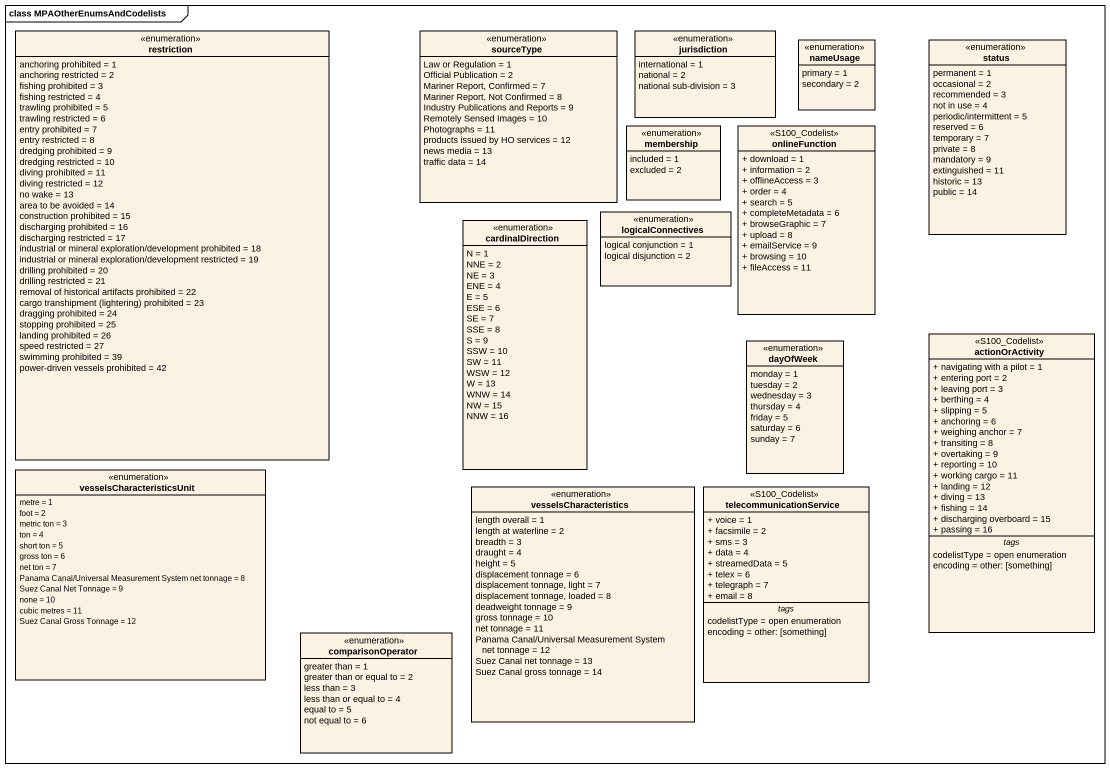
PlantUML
@startuml
mainframe class MPAOtherEnumsAndCodelists
hide circle
hide empty members
skinparam classAttributeIconSize 0
enum restriction #FCF2E3 {
  anchoring prohibited = 1
  anchoring restricted = 2
  fishing prohibited = 3
  fishing restricted = 4
  trawling prohibited = 5
  trawling restricted = 6
  entry prohibited = 7
  entry restricted = 8
  dredging prohibited = 9
  dredging restricted = 10
  diving prohibited = 11
  diving restricted = 12
  no wake = 13
  area to be avoided = 14
  construction prohibited = 15
  discharging prohibited = 16
  discharging restricted = 17
  industrial or mineral exploration/development prohibited = 18
  industrial or mineral exploration/development restricted = 19
  drilling prohibited = 20
  drilling restricted = 21
  removal of historical artifacts prohibited = 22
  {field} cargo transhipment (lightering) prohibited = 23
  dragging prohibited = 24
  stopping prohibited = 25
  landing prohibited = 26
  speed restricted = 27
  swimming prohibited = 39
  power-driven vessels prohibited = 42
}
enum sourceType #FCF2E3 {
  Law or Regulation = 1
  Official Publication = 2
  Mariner Report, Confirmed = 7
  Mariner Report, Not Confirmed = 8
  Industry Publications and Reports = 9
  Remotely Sensed Images = 10
  Photographs = 11
  products issued by HO services = 12
  news media = 13
  traffic data = 14
}
enum jurisdiction #FCF2E3 {
  international = 1
  national = 2
  national sub-division = 3
}
enum nameUsage #FCF2E3 {
  primary = 1
  secondary = 2
}
enum status #FCF2E3 {
  permanent = 1
  occasional = 2
  recommended = 3
  not in use = 4
  periodic/intermittent = 5
  reserved = 6
  temporary = 7
  private = 8
  mandatory = 9
  extinguished = 11
  historic = 13
  public = 14
}
enum membership #FCF2E3 {
  included = 1
  excluded = 2
}
class onlineFunction <<S100_Codelist>> #FCF2E3 {
  + download = 1
  + information = 2
  + offlineAccess = 3
  + order = 4
  + search = 5
  + completeMetadata = 6
  + browseGraphic = 7
  + upload = 8
  + emailService = 9
  + browsing = 10
  + fileAccess = 11
}
enum cardinalDirection #FCF2E3 {
  N = 1
  NNE = 2
  NE = 3
  ENE = 4
  E = 5
  ESE = 6
  SE = 7
  SSE = 8
  S = 9
  SSW = 10
  SW = 11
  WSW = 12
  W = 13
  WNW = 14
  NW = 15
  NNW = 16
}
enum logicalConnectives #FCF2E3 {
  logical conjunction = 1
  logical disjunction = 2
}
enum dayOfWeek #FCF2E3 {
  monday = 1
  tuesday = 2
  wednesday = 3
  thursday = 4
  friday = 5
  saturday = 6
  sunday = 7
}
class actionOrActivity <<S100_Codelist>> #FCF2E3 {
  + navigating with a pilot = 1
  + entering port = 2
  + leaving port = 3
  + berthing = 4
  + slipping = 5
  + anchoring = 6
  + weighing anchor = 7
  + transiting = 8
  + overtaking = 9
  + reporting = 10
  + working cargo = 11
  + landing = 12
  + diving = 13
  + fishing = 14
  + discharging overboard = 15
  + passing = 16
  -- tags --
  codelistType = open enumeration
  encoding = other: [something]
}
enum vesselsCharacteristicsUnit #FCF2E3 {
  metre = 1
  foot = 2
  metric ton = 3
  ton = 4
  short ton = 5
  gross ton = 6
  net ton = 7
  Panama Canal/Universal Measurement System net tonnage = 8
  Suez Canal Net Tonnage = 9
  none = 10
  cubic metres = 11
  Suez Canal Gross Tonnage = 12
}
enum vesselsCharacteristics #FCF2E3 {
  length overall = 1
  length at waterline = 2
  breadth = 3
  draught = 4
  height = 5
  displacement tonnage = 6
  displacement tonnage, light = 7
  displacement tonnage, loaded = 8
  deadweight tonnage = 9
  gross tonnage = 10
  net tonnage = 11
  Panama Canal/Universal Measurement System net tonnage = 12
  Suez Canal net tonnage = 13
  Suez Canal gross tonnage = 14
}
class telecommunicationService <<S100_Codelist>> #FCF2E3 {
  + voice = 1
  + facsimile = 2
  + sms = 3
  + data = 4
  + streamedData = 5
  + telex = 6
  + telegraph = 7
  + email = 8
  -- tags --
  codelistType = open enumeration
  encoding = other: [something]
}
enum comparisonOperator #FCF2E3 {
  greater than = 1
  greater than or equal to = 2
  less than = 3
  less than or equal to = 4
  equal to = 5
  not equal to = 6
}
@enduml
